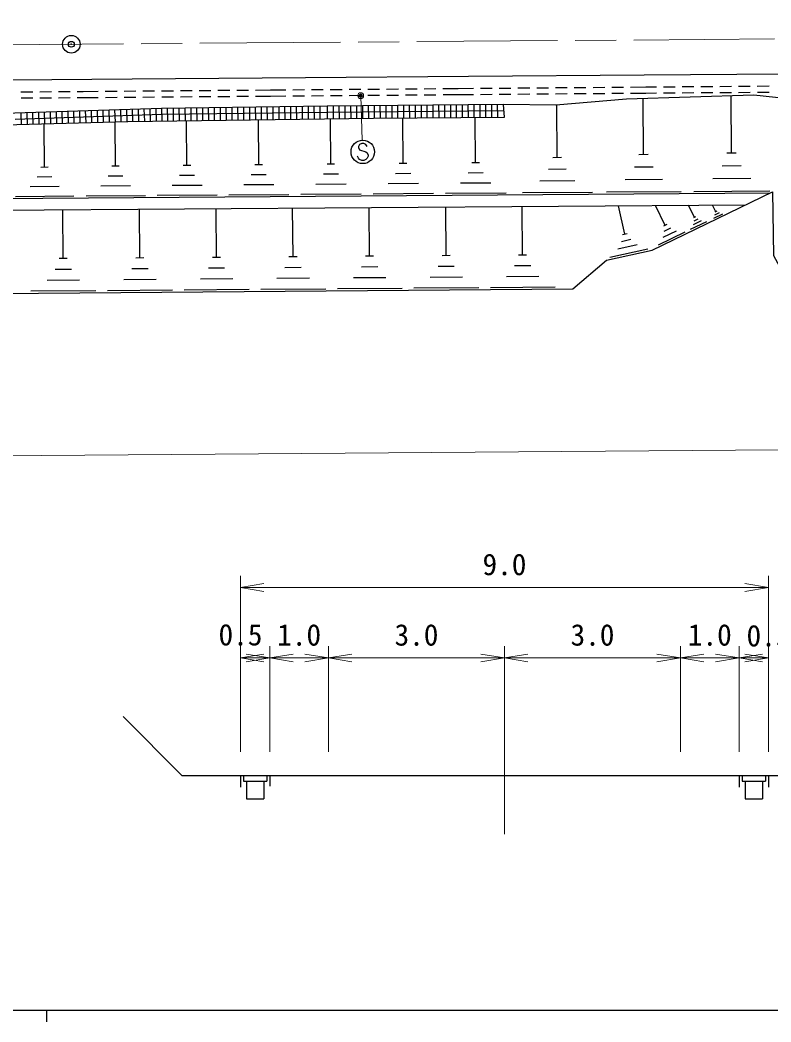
# Model space of a CAD drawing. Units: millimetres at full size, sheet at 1:1000, with parts at other scales. Extents: x 40000 to 680000, y 20000 to 380000.
# Drawn here: x 166711 to 230712, y 204000 to 289327 of the extents above; entities that cross this region are included whole.
import ezdxf
from ezdxf.enums import TextEntityAlignment as Align

# ---------------------------------------------------------------- set-up
doc = ezdxf.new("R2010")
doc.units = ezdxf.units.MM
doc.header["$LTSCALE"] = 1000
doc.header["$PDMODE"] = 32
doc.header["$PDSIZE"] = 500
doc.linetypes.add('CHAIN', pattern=[18.5, 12, -1.5, 3.5, -1.5])
for name, color, linetype, lineweight in [('M-BGD', 7, 'Continuous', 25), ('M-BMK', 2, 'Continuous', 13), ('M-BMK-SRVR', 3, 'Continuous', 25), ('M-STR-HTXT', 7, 'Continuous', 13), ('M-STR-STRC', 7, 'Continuous', 25), ('M-TTL-BAND', 7, 'Continuous', 25)]:
    doc.layers.add(name, color=color, linetype=linetype, lineweight=lineweight)
doc.styles.add('ＭＳ ゴシック', font='')
doc.styles.get('ＭＳ ゴシック').set_extended_font_data('MS Gothic')

# ---------------------------------------------------------------- blocks, each defined once
blk = doc.blocks.new('open_arrow')
at = {"color": 0, "linetype": 'Continuous', "lineweight": -2}
blk.add_lwpolyline([(7.5, 1.25), (0, 0), (7.5, -1.25)], dxfattribs=at)

msp = doc.modelspace()

# ---------------------------------------------------------------- linework, layer by layer
at = {"layer": 'M-BGD'}
for p, q in [((177179, 283290), (178179, 283298)), ((178779, 283303), (179779, 283311)), ((180379, 283315), (181379, 283323)), ((181979, 283328), (182979, 283336)), ((183579, 283341), (184579, 283349)), ((185179, 283354), (186179, 283362)), ((186779, 283367), (188065, 283377)), ((188065, 283377), (189357, 283387)), ((189957, 283392), (190957, 283399)), ((191557, 283404), (192557, 283412)), ((193157, 283417), (194156, 283425)), ((194756, 283429), (195756, 283437)), ((196356, 283442), (197356, 283450)), ((197956, 283454), (198956, 283462)), ((199556, 283467), (200556, 283475)), ((201156, 283479), (202156, 283487)), ((202756, 283492), (204048, 283502)), ((204048, 283502), (205347, 283512)), ((205947, 283517), (206947, 283525)), ((207547, 283530), (208547, 283538)), ((209147, 283543), (210147, 283551)), ((210747, 283556), (211747, 283564)), ((212347, 283569), (213347, 283577)), ((213947, 283582), (214947, 283590)), ((215547, 283595), (216547, 283603)), ((217147, 283607), (218147, 283615)), ((218747, 283620), (220045, 283631)), ((220045, 283631), (220946, 283638)), ((221546, 283642), (222546, 283650)), ((223146, 283654), (224146, 283662)), ((224746, 283666), (225746, 283674)), ((226346, 283678), (227346, 283686)), ((227946, 283690), (228946, 283698)), ((229546, 283703), (230546, 283710)), ((166792, 283208), (167792, 283215)), ((166796, 282688), (167796, 282695)), ((168391, 283220), (169391, 283228)), ((168396, 282700), (169396, 282708)), ((169991, 283233), (170991, 283241)), ((169996, 282713), (170995, 282721)), ((171591, 283245), (172093, 283249)), ((171595, 282725), (172098, 282729)), ((172093, 283249), (173379, 283259)), ((172098, 282729), (173383, 282739)), ((173979, 283264), (174979, 283272)), ((173983, 282744), (174983, 282752)), ((175579, 283277), (176579, 283285)), ((175583, 282757), (176583, 282765)), ((177183, 282770), (178183, 282778)), ((178783, 282783), (179783, 282791)), ((180383, 282795), (181383, 282803)), ((181983, 282808), (182983, 282816)), ((183583, 282821), (184583, 282829)), ((185183, 282834), (186183, 282842)), ((186783, 282847), (188069, 282857)), ((188069, 282857), (189361, 282867)), ((189961, 282872), (190961, 282879)), ((191561, 282884), (192561, 282892)), ((193161, 282897), (194161, 282905)), ((194761, 282909), (195761, 282917)), ((196361, 282922), (197361, 282930)), ((197960, 282934), (198960, 282942)), ((199560, 282947), (200560, 282955)), ((201160, 282959), (202160, 282967)), ((202760, 282972), (204052, 282982)), ((204052, 282982), (205351, 282993)), ((205951, 282997), (206951, 283005)), ((207551, 283010), (208551, 283018)), ((209151, 283023), (210151, 283031)), ((210751, 283036), (211751, 283044)), ((212351, 283049), (213351, 283057)), ((213951, 283062), (214951, 283070)), ((215551, 283075), (216551, 283083)), ((217151, 283087), (218151, 283095)), ((218751, 283100), (220049, 283111)), ((219854, 277860), (219819, 282632)), ((220049, 283111), (220950, 283118)), ((221550, 283122), (222550, 283130)), ((223150, 283134), (224150, 283142)), ((224750, 283146), (225750, 283154)), ((226350, 283158), (227350, 283166)), ((227353, 277983), (227317, 282857)), ((227950, 283170), (228950, 283178)), ((229550, 283183), (230550, 283190)), ((172276, 281582), (172309, 280596)), ((172776, 281599), (172809, 280609)), ((173276, 281615), (173308, 280623)), ((173775, 281632), (173808, 280636)), ((174275, 281648), (174308, 280650)), ((174775, 281665), (174808, 280663)), ((175275, 281681), (175308, 280676)), ((175774, 281698), (175808, 280690)), ((176274, 281714), (176308, 280698)), ((176774, 281731), (176808, 280704)), ((177273, 281747), (177308, 280710)), ((177773, 281764), (177808, 280716)), ((178273, 281780), (178308, 280723)), ((178757, 281796), (178808, 280729)), ((179257, 281803), (179272, 280735)), ((179757, 281810), (179772, 280741)), ((180257, 281816), (180272, 280747)), ((180757, 281823), (180772, 280754)), ((181257, 281830), (181272, 280760)), ((181757, 281836), (181771, 280766)), ((182257, 281843), (182271, 280773)), ((182757, 281850), (182771, 280779)), ((183257, 281856), (183271, 280785)), ((183757, 281863), (183771, 280792)), ((184257, 281870), (184271, 280798)), ((184757, 281876), (184771, 280804)), ((185257, 281883), (185271, 280810)), ((185757, 281890), (185771, 280817)), ((186257, 281896), (186271, 280823)), ((186757, 281903), (186771, 280829)), ((187257, 281910), (187271, 280836)), ((187757, 281916), (187771, 280842)), ((188257, 281923), (188271, 280848)), ((188757, 281930), (188771, 280854)), ((189257, 281936), (189271, 280861)), ((189756, 281943), (189771, 280867)), ((190256, 281950), (190271, 280873)), ((190756, 281956), (190771, 280880)), ((191256, 281963), (191271, 280886)), ((191756, 281970), (191771, 280892)), ((192256, 281976), (192271, 280899)), ((192886, 281985), (192897, 280906)), ((192887, 281485), (207967, 281636)), ((193386, 281990), (193397, 280913)), ((193886, 281995), (193897, 280919)), ((194386, 282000), (194397, 280925)), ((194886, 282005), (194897, 280932)), ((195386, 282010), (195397, 280938)), ((195886, 282015), (195897, 280944)), ((196386, 282020), (196397, 280950)), ((196886, 282025), (196897, 280957)), ((197386, 282030), (197397, 280961)), ((197886, 282035), (197896, 280966)), ((198386, 282040), (198396, 280971)), ((198886, 282045), (198896, 280976)), ((199386, 282050), (199396, 280981)), ((199886, 282055), (199896, 280985)), ((200386, 282060), (200396, 280990)), ((200886, 282065), (200896, 280995)), ((201386, 282070), (201396, 281000)), ((201886, 282075), (201896, 281005)), ((202385, 282080), (202396, 281009)), ((202885, 282085), (202896, 281014)), ((203385, 282090), (203396, 281019)), ((203885, 282095), (203896, 281024)), ((204385, 282100), (204396, 281029)), ((204885, 282105), (204896, 281033)), ((205385, 282110), (205396, 281038)), ((205885, 282115), (205896, 281043)), ((206385, 282121), (206396, 281048)), ((206885, 282126), (206896, 281052)), ((207385, 282131), (207396, 281057)), ((212493, 277605), (212460, 282076)), ((166290, 280885), (178790, 281297)), ((166779, 281401), (166811, 280448)), ((167279, 281418), (167310, 280462)), ((167779, 281434), (167810, 280475)), ((168278, 281451), (168310, 280488)), ((168778, 281467), (168810, 280502)), ((169278, 281484), (169310, 280515)), ((169778, 281500), (169810, 280529)), ((170277, 281517), (170309, 280542)), ((170777, 281533), (170809, 280556)), ((171277, 281549), (171309, 280569)), ((171776, 281566), (171809, 280582)), ((178790, 281297), (192891, 281485)), ((180940, 276937), (180912, 280756)), ((187056, 276995), (187028, 280833)), ((193199, 277053), (193170, 280910)), ((199361, 277108), (199332, 280980)), ((205534, 277159), (205505, 281039)), ((168796, 276782), (168769, 280501)), ((174849, 276873), (174821, 280663)), ((212865, 277607), (212120, 277602)), ((220252, 277863), (219457, 277857)), ((227759, 277986), (226947, 277980)), ((169106, 276784), (168486, 276779)), ((175165, 276876), (174533, 276871)), ((181258, 276940), (180622, 276935)), ((187376, 276997), (186737, 276993)), ((193520, 277055), (192877, 277051)), ((199683, 277111), (199038, 277106)), ((205857, 277162), (205211, 277157)), ((213245, 276617), (211755, 276606)), ((220658, 276805), (219067, 276793)), ((228173, 276906), (226549, 276894)), ((169422, 275960), (168182, 275951)), ((175487, 276036), (174223, 276026)), ((181582, 276093), (180310, 276084)), ((187702, 276147), (186423, 276137)), ((193848, 276201), (192562, 276191)), ((200012, 276253), (198722, 276243)), ((206187, 276302), (204894, 276292)), ((213998, 275628), (211017, 275606)), ((221461, 275750), (218279, 275727)), ((228994, 275828), (225744, 275805)), ((170048, 275138), (167568, 275120)), ((176125, 275198), (173598, 275180)), ((182225, 275249), (179680, 275231)), ((188348, 275299), (185790, 275280)), ((194497, 275348), (191926, 275329)), ((200664, 275397), (198083, 275378)), ((206840, 275444), (204253, 275425)), ((230626, 274757), (224127, 274709)), ((117838, 273777), (230651, 274607)), ((171294, 274320), (166335, 274284)), ((177394, 274365), (172341, 274328)), ((183504, 274410), (178413, 274373)), ((189634, 274455), (184517, 274418)), ((195789, 274501), (190646, 274463)), ((201961, 274546), (196799, 274508)), ((208140, 274592), (202966, 274554)), ((215495, 274646), (209534, 274602)), ((223059, 274701), (216696, 274655)), ((114839, 272755), (228549, 273592)), ((170388, 269012), (170355, 273163)), ((176920, 269062), (176887, 273212)), ((183450, 269112), (183417, 273260)), ((189977, 269162), (189944, 273308)), ((196502, 269212), (196469, 273356)), ((203024, 269262), (202992, 273404)), ((209544, 269312), (209512, 273452)), ((218248, 271081), (217715, 273512)), ((221693, 271840), (220874, 273535)), ((224195, 272513), (223691, 273556)), ((226008, 273000), (225732, 273571)), ((224766, 272217), (224071, 271881)), ((224281, 272555), (224108, 272471)), ((224480, 272365), (224133, 272197)), ((226573, 272804), (225812, 272436)), ((226290, 272902), (225910, 272718)), ((226103, 273046), (225913, 272954)), ((222622, 271360), (221492, 270814)), ((221834, 271908), (221552, 271772)), ((222158, 271600), (221593, 271327)), ((225226, 272153), (223835, 271481)), ((218771, 270630), (217961, 270452)), ((218450, 271126), (218045, 271037)), ((223369, 271256), (221109, 270164)), ((220223, 269816), (216982, 269106)), ((219295, 270178), (217674, 269823)), ((170734, 269015), (170042, 269010)), ((177266, 269065), (176574, 269060)), ((183795, 269115), (183104, 269110)), ((190322, 269165), (189631, 269160)), ((196847, 269215), (196156, 269209)), ((203369, 269265), (202679, 269259)), ((209889, 269314), (209199, 269309)), ((171087, 268095), (169703, 268085)), ((177619, 268146), (176236, 268135)), ((184148, 268196), (182766, 268185)), ((190675, 268246), (189293, 268236)), ((197200, 268297), (195818, 268286)), ((203722, 268347), (202341, 268336)), ((210241, 268397), (208861, 268386)), ((171786, 267178), (169018, 267157)), ((178317, 267229), (175551, 267207)), ((184846, 267280), (182082, 267258)), ((191373, 267331), (188609, 267309)), ((197897, 267381), (195135, 267360)), ((204419, 267432), (201658, 267410)), ((210938, 267483), (208178, 267461)), ((133475, 265806), (213822, 266435)), ((173177, 266267), (167642, 266223)), ((179708, 266318), (174175, 266275)), ((186236, 266369), (180706, 266326)), ((192762, 266420), (187235, 266377)), ((199286, 266471), (193761, 266428)), ((205807, 266522), (200285, 266479)), ((212326, 266573), (206806, 266530)), ((180500, 225000), (175500, 230000)), ((180500, 225000), (235500, 225000)), ((185500, 225000), (185500, 224000)), ((185750, 225000), (185750, 224500)), ((185750, 224500), (187750, 224500)), ((186000, 224500), (186000, 223000)), ((187500, 224500), (187500, 223000)), ((187750, 225000), (187750, 224500)), ((188000, 225000), (188000, 224093)), ((228000, 225000), (228000, 224000)), ((228250, 225000), (228250, 224500)), ((228250, 224500), (230250, 224500)), ((228500, 224500), (228500, 223000)), ((230000, 224500), (230000, 223000)), ((230250, 225000), (230250, 224500)), ((230500, 225000), (230500, 224000)), ((186000, 223000), (187500, 223000)), ((228500, 223000), (230000, 223000))]:
    msp.add_line(p, q, dxfattribs=at)
for points in [[(235098, 283036), (233180, 282623), (232160, 282617), (229244, 282915), (218412, 282590), (212369, 282068), (207926, 282136)], [(95547, 280775), (95537, 279694), (115601, 279875), (131312, 279997), (145880, 280133), (155906, 280155), (175912, 280693), (196845, 280956), (208014, 281063), (207926, 282136)], [(207926, 282136), (192886, 281985), (178757, 281796), (166279, 281385), (155951, 281292)], [(213822, 266435), (216697, 268889), (220573, 269739), (230850, 274704), (230938, 269269), (232108, 267090)]]:
    msp.add_lwpolyline(points, dxfattribs=at)
at = {"layer": 'M-BMK', "linetype": 'CHAIN'}
msp.add_line((71028, 286505), (231103, 287718), dxfattribs=at)
msp.add_line((71028, 286505), (231103, 287718), dxfattribs=at)
at = {"layer": 'M-BMK'}
msp.add_line((208000, 230000), (208000, 220000), dxfattribs=at)
at = {"layer": 'M-BMK-SRVR'}
msp.add_circle((171081, 287263), 750, dxfattribs=at)
msp.add_point((171081, 287263), dxfattribs=at)
at = {"layer": 'M-STR-HTXT'}
for p, q in [((195746, 282886), (195879, 279095)), ((71294, 251506), (231368, 252719)), ((185500, 227000), (185500, 242000)), ((230500, 227000), (230500, 242000)), ((185500, 241000), (230500, 241000)), ((188000, 227000), (188000, 236000)), ((193000, 227000), (193000, 236000)), ((208000, 230000), (208000, 236000)), ((223000, 227000), (223000, 236000)), ((228000, 227000), (228000, 236000)), ((185500, 235000), (188000, 235000)), ((188000, 235000), (193000, 235000)), ((193000, 235000), (208000, 235000)), ((208000, 235000), (223000, 235000)), ((223000, 235000), (228000, 235000)), ((228000, 235000), (230500, 235000))]:
    msp.add_line(p, q, dxfattribs=at)
for radius in [150, 120, 90, 60, 30, 20]:
    msp.add_circle((195746, 282886), radius, dxfattribs=at)
msp.add_point((195746, 282886), dxfattribs=at)
at = {"layer": 'M-STR-STRC'}
for p, q in [((195649, 278734), (195558, 278552)), ((195558, 278552), (195558, 278461)), ((195558, 278461), (195649, 278280)), ((195831, 278825), (195649, 278734)), ((195649, 278280), (196195, 278098)), ((196013, 278825), (195831, 278825)), ((196195, 278734), (196013, 278825)), ((196286, 278552), (196195, 278734)), ((195558, 277552), (195468, 277734)), ((195649, 277461), (195558, 277552)), ((195831, 277370), (195649, 277461)), ((196013, 277370), (195831, 277370)), ((196195, 277461), (196013, 277370)), ((196195, 278098), (196286, 278007)), ((196286, 277552), (196195, 277461)), ((196286, 278007), (196377, 277825)), ((196377, 277734), (196286, 277552)), ((196377, 277825), (196377, 277734))]:
    msp.add_line(p, q, dxfattribs=at)
msp.add_lwpolyline([(284744, 289327), (279581, 288432), (274645, 287725), (268303, 286981), (262555, 286391), (255613, 285782), (249355, 285261), (244699, 284993), (239583, 284825), (235708, 284737), (219913, 284621), (204927, 284519), (191053, 284396), (176276, 284281), (155685, 284110)], dxfattribs=at)
msp.add_circle((195922, 278098), 1000, dxfattribs=at)
at = {"layer": 'M-TTL-BAND'}
for p, q in [((40000, 205000), (579000, 205000)), ((168956, 205000), (168956, 204000))]:
    msp.add_line(p, q, dxfattribs=at)

# ---------------------------------------------------------------- block references
at = {"layer": 'M-STR-HTXT', "xscale": 267, "yscale": 267}
for p in [(185500, 241000), (185500, 235000), (188000, 235000), (193000, 235000), (208000, 235000), (223000, 235000), (228000, 235000)]:
    msp.add_blockref('open_arrow', p, dxfattribs=at)
at = {"layer": 'M-STR-HTXT', "xscale": 267, "yscale": 267, "rotation": 180}
for p in [(230500, 241000), (188000, 235000), (193000, 235000), (208000, 235000), (223000, 235000), (228000, 235000), (230500, 235000)]:
    msp.add_blockref('open_arrow', p, dxfattribs=at)

# ---------------------------------------------------------------- texts
at = {"layer": 'M-STR-HTXT', "style": 'ＭＳ ゴシック'}
for s, p in [('9.0', (208000, 241500)), ('0.5', (185500, 235516)), ('1.0', (190500, 235500)), ('3.0', (200500, 235500)), ('3.0', (215500, 235500)), ('1.0', (225500, 235500)), ('0.5', (230500, 235433))]:
    msp.add_text(s, height=1833, dxfattribs=at).set_placement(p, align=Align.BOTTOM_CENTER)

doc.saveas('drawing.dxf')
